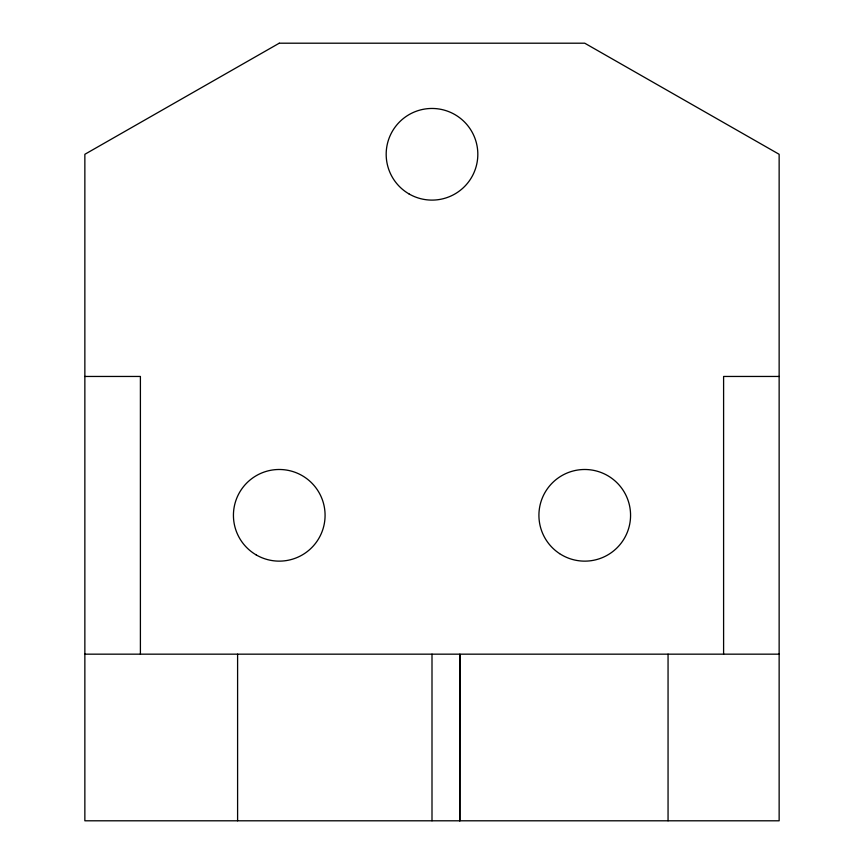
<?xml version="1.0" encoding="UTF-8"?>
<svg xmlns="http://www.w3.org/2000/svg" width="864" height="864" viewBox="0 0 864 864"><rect width="100%" height="100%" fill="white"/><g stroke="black" fill="none" stroke-linecap="round" stroke-linejoin="round"><path stroke-width="1.3" d="M84.856 376.456L140.4 376.456L140.4 654.167M779.144 376.456L723.6 376.456L723.6 654.167M84.856 654.167L779.144 654.167M668.056 654.167L668.056 820.8M432 654.167L432 820.8M237.6 654.167L237.6 820.8M279.256 43.2L84.856 154.289L84.856 820.8L779.144 820.8L779.144 154.289L584.744 43.2L279.256 43.2M459.864 820.8L459.864 654.167L459.767 820.8M256.165 554.893A45.824 45.824 0 0 0 325.08 515.516A45.824 45.824 0 0 0 256.522 475.524A45.824 45.824 0 0 0 256.165 554.893M559.57 553.608A45.824 45.824 0 0 0 630.493 517.968A45.824 45.824 0 0 0 564.17 474.368A45.824 45.824 0 0 0 559.57 553.608M409.05 193.946A45.824 45.824 0 0 0 477.824 154.321A45.824 45.824 0 0 0 409.126 114.577A45.824 45.824 0 0 0 409.05 193.946"/></g></svg>
